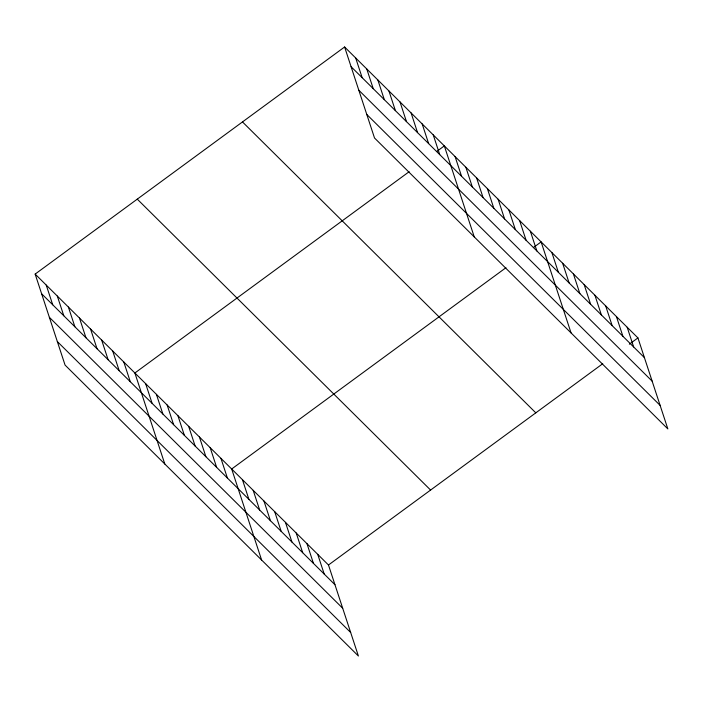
<?xml version="1.0" encoding="UTF-8"?>
<svg xmlns="http://www.w3.org/2000/svg" width="703" height="703" viewBox="0 0 703 703"><rect width="100%" height="100%" fill="white"/><g stroke="black" fill="none" stroke-linecap="round" stroke-linejoin="round"><path stroke-width="1.05" d="M35.15 274.082L328.477 565.001L358.398 656.013L65.071 365.094L35.15 274.082L344.602 46.987L637.929 337.906L667.85 428.918L374.523 137.999L344.602 46.987M409.146 171.717L134.879 372.994L164.801 464.006M436.607 151.567L444.331 145.899L474.253 236.911M505.949 267.72L231.682 468.998L261.604 560.01M533.41 247.57L541.125 241.902L571.056 332.914M328.477 565.001L602.743 363.723M629.343 344.206L637.929 337.906M351.078 66.697L644.405 357.616M358.82 90.23L652.147 381.149M366.79 114.466L660.117 405.385M242.482 121.927L535.809 412.846M137.27 199.142L430.596 490.061M41.635 293.792L334.953 584.711M49.368 317.325L342.695 608.244M57.338 341.561L350.665 632.489M627.173 327.238L633.649 346.948M616.417 316.57L622.893 336.28M605.661 305.902L612.146 325.612M594.905 295.234L601.39 314.953M584.149 284.574L590.634 304.285M573.393 273.906L579.878 293.617M562.637 263.238L569.122 282.949M551.881 252.57L558.367 272.281M530.37 231.234L536.855 250.945M519.622 220.566L526.099 240.277M508.867 209.898L515.343 229.609M498.111 199.23L504.587 218.949M487.355 188.571L493.831 208.281M476.599 177.903L483.075 197.613M465.843 167.235L472.319 186.945M455.087 156.567L461.563 176.277M433.25 134.906L439.735 154.616M422.169 123.921L428.654 143.632M411.088 112.928L417.564 132.639M400.007 101.935L406.483 121.645M388.926 90.951L395.402 110.661M377.845 79.957L384.321 99.668M366.764 68.964L373.24 88.675M355.683 57.98L362.159 77.69M317.721 554.333L324.206 574.043M306.965 543.665L313.45 563.384M296.209 532.997L302.694 552.716M285.453 522.338L291.938 542.048M274.697 511.67L281.182 531.38M263.941 501.002L270.427 520.712M253.185 490.334L259.671 510.044M242.43 479.666L248.915 499.376M220.927 458.33L227.403 478.04M210.171 447.662L216.647 467.372M199.415 436.994L205.891 456.713M188.659 426.334L195.135 446.045M177.903 415.666L184.379 435.377M167.147 404.998L173.623 424.709M156.391 394.33L162.876 414.041M145.635 383.662L152.12 403.373M123.798 362.001L130.283 381.72M112.717 351.017L119.202 370.727M101.636 340.024L108.121 359.734M90.555 329.03L97.04 348.75M79.474 318.046L85.959 337.756M68.393 307.053L74.878 326.763M57.312 296.06L63.797 315.779M46.231 285.075L52.716 304.786"/></g></svg>
